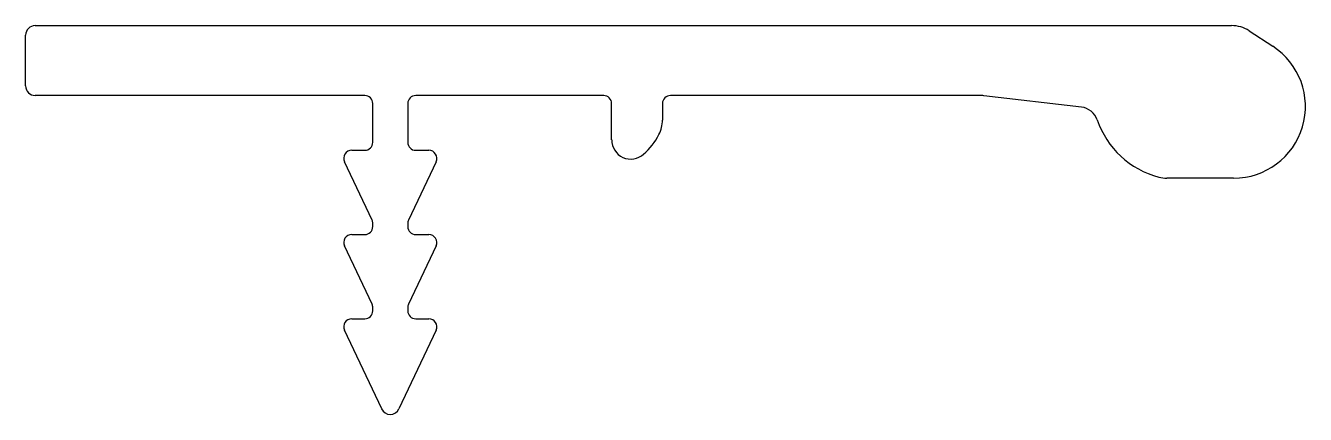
# Model space of a CAD drawing. Extents: x 1940.4 to 1980.6, y 1578.3 to 1590.5.
import ezdxf

# ---------------------------------------------------------------- set-up
doc = ezdxf.new("R2010")
doc.units = 0
doc.layers.get('0').update_dxf_attribs({"linetype": 'CONTINUOUS'})

msp = doc.modelspace()

# ---------------------------------------------------------------- linework, layer by layer
for p, q in [((1940.679, 1590.515), (1978.322, 1590.515)), ((1940.379, 1588.615), (1940.379, 1590.215)), ((1978.868, 1590.353), (1979.617, 1589.865)), ((1951.052, 1588.315), (1940.679, 1588.315)), ((1951.302, 1586.841), (1951.302, 1588.065)), ((1952.402, 1588.065), (1952.402, 1586.841)), ((1958.566, 1588.315), (1952.652, 1588.315)), ((1958.816, 1586.92), (1958.816, 1588.065)), ((1960.416, 1588.065), (1960.416, 1587.544)), ((1970.408, 1588.315), (1960.666, 1588.315)), ((1973.594, 1587.95), (1970.524, 1588.308)), ((1950.638, 1586.591), (1951.052, 1586.591)), ((1952.652, 1586.591), (1953.066, 1586.591)), ((1951.278, 1584.397), (1950.412, 1586.234)), ((1953.292, 1586.234), (1952.426, 1584.397)), ((1978.384, 1585.715), (1976.283, 1585.715)), ((1951.302, 1584.191), (1951.302, 1584.29)), ((1952.402, 1584.29), (1952.402, 1584.191)), ((1951.278, 1581.747), (1950.412, 1583.584)), ((1950.638, 1583.941), (1951.052, 1583.941)), ((1953.292, 1583.584), (1952.426, 1581.747)), ((1952.652, 1583.941), (1953.066, 1583.941)), ((1951.302, 1581.541), (1951.302, 1581.64)), ((1952.402, 1581.64), (1952.402, 1581.541)), ((1950.638, 1581.291), (1951.052, 1581.291)), ((1952.652, 1581.291), (1953.066, 1581.291)), ((1951.581, 1578.455), (1950.412, 1580.934)), ((1953.292, 1580.934), (1952.123, 1578.455))]:
    msp.add_line(p, q)
for centre, radius, start, end in [((1940.679, 1590.215), 0.3, 90, 180), ((1978.322, 1589.515), 1, 56.9004, 90), ((1978.384, 1587.973), 2.258, 270, 56.9004), ((1940.679, 1588.615), 0.3, 180, 270), ((1951.052, 1588.065), 0.25, 0, 90), ((1952.652, 1588.065), 0.25, 90, 180), ((1958.566, 1588.065), 0.25, 0, 90), ((1960.666, 1588.065), 0.25, 90, 180), ((1970.408, 1587.315), 1, 83.3469, 90), ((1973.525, 1587.354), 0.6, 18.9187, 83.3469), ((1959.416, 1587.544), 1, 332.7931, 360), ((1976.743, 1588.457), 2.802, 198.9187, 255.2156), ((1951.052, 1586.841), 0.25, 270, 0), ((1952.652, 1586.841), 0.25, 180, 270), ((1959.422, 1586.92), 0.605, 180, 311.3759), ((1958.421, 1588.056), 2.119, 311.3759, 332.7931), ((1950.638, 1586.341), 0.25, 90, 205.2424), ((1953.066, 1586.341), 0.25, 334.7576, 90), ((1976.283, 1586.715), 1, 255.2156, 270), ((1951.052, 1584.29), 0.25, 0, 25.2424), ((1952.652, 1584.29), 0.25, 154.7576, 180), ((1951.052, 1584.191), 0.25, 270, 0), ((1952.652, 1584.191), 0.25, 180, 270), ((1950.638, 1583.691), 0.25, 90, 205.2424), ((1953.066, 1583.691), 0.25, 334.7576, 90), ((1951.052, 1581.541), 0.25, 270, 0), ((1951.052, 1581.64), 0.25, 0, 25.2424), ((1952.652, 1581.64), 0.25, 154.7576, 180), ((1952.652, 1581.541), 0.25, 180, 270), ((1950.638, 1581.041), 0.25, 90, 205.2424), ((1953.066, 1581.041), 0.25, 334.7576, 90), ((1951.852, 1578.583), 0.3, 205.2424, 334.7576)]:
    msp.add_arc(centre, radius, start, end)

doc.saveas('drawing.dxf')
